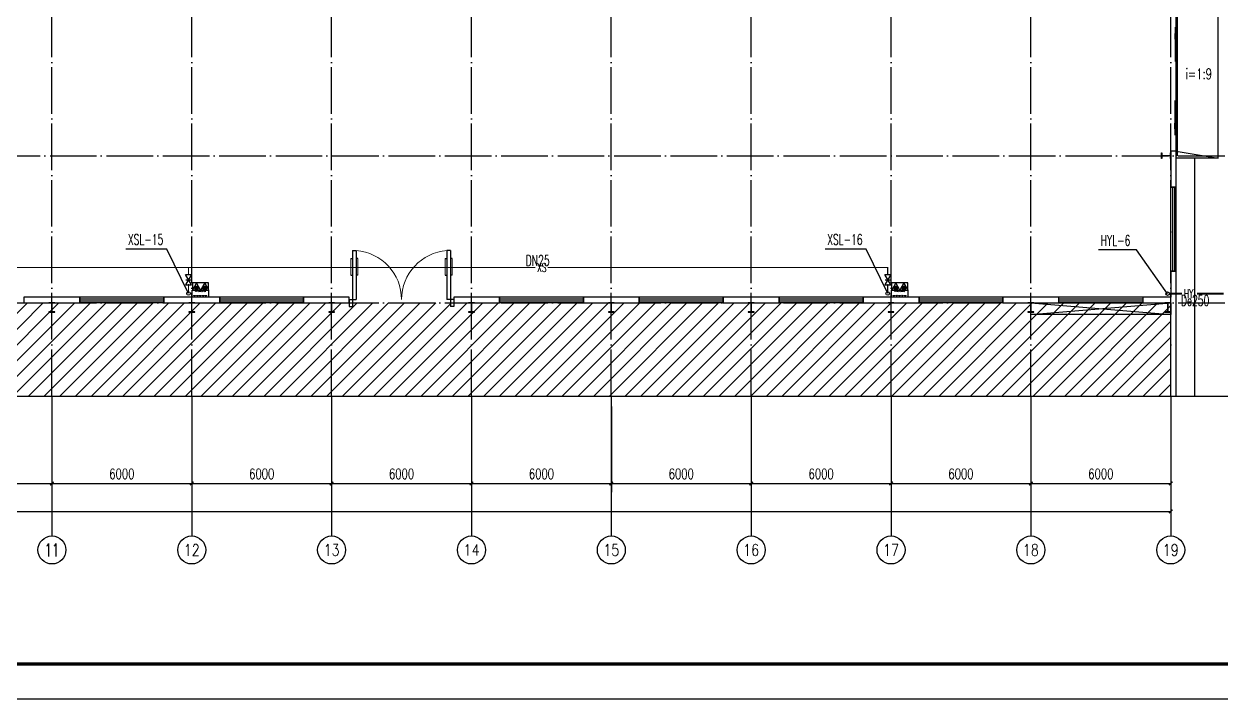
# Model space of a CAD drawing. Extents: x 1635833 to 4277885, y 16914845 to 35313750.
# Drawn here: x 2192724 to 2244082, y 17742386 to 17771325 of the extents above; entities that cross this region are included whole.
import ezdxf
from ezdxf.enums import TextEntityAlignment as Align

# ---------------------------------------------------------------- set-up
doc = ezdxf.new("R2010")
doc.units = 0
doc.header["$LTSCALE"] = 1000
doc.header["$MEASUREMENT"] = 0
doc.linetypes.add('DOTE', pattern=[2.42, 2, -0.2, 0.02, -0.2])
doc.layers.get('Defpoints').update_dxf_attribs({"color": 250})
for name, color, linetype in [('AXIS_TEXT', 7, 'Continuous'), ('AXIS_外部', 171, 'Continuous'), ('COLUMN', 2, 'Continuous'), ('DIM_SYMB', 165, 'Continuous'), ('DIM_消防', 3, 'Continuous'), ('DIM_雨水', 3, 'Continuous'), ('DOTE', 8, 'DOTE'), ('GROUND', 150, 'Continuous'), ('JZ__灭火器', 6, 'Continuous'), ('PIPE-消防', 1, 'Continuous'), ('PIPE-雨水', 4, 'Continuous'), ('PUB_TEXT', 7, 'Continuous'), ('TEXT_消防', 7, 'Continuous'), ('TEXT_雨水', 7, 'Continuous'), ('TK', 4, 'Continuous'), ('TWT_TEXT', 7, 'Continuous'), ('VALVE_消防', 7, 'Continuous'), ('VPIPE-消防', 1, 'Continuous'), ('VPIPE-雨水', 4, 'Continuous'), ('WALL-PARAPET', 6, 'Continuous'), ('WINDOW', 140, 'Continuous')]:
    doc.layers.add(name, color=color, linetype=linetype)
doc.styles.add('_TCH_AXIS', font='COMPLEX', dxfattribs={"bigfont": 'GBCBIG'})
doc.styles.add('_TCH_DIM', font='SIMPLEX', dxfattribs={"bigfont": 'GBCBIG'})
doc.styles.add('_TCH_DIM_T3', font='SIMPLEX', dxfattribs={"width": 0.705882, "bigfont": 'GBCBIG'})
doc.styles.add('_TWT_PIPEDN', font='SIMPLEX', dxfattribs={"width": 0.8, "height": 3, "bigfont": 'HZTXT'})
doc.styles.add('_TWT_PIPETEXT', font='COMPLEX', dxfattribs={"width": 0.8, "height": 2.5, "bigfont": 'HZTXT'})
doc.styles.add('_TWT_SERIAL', font='COMPLEX', dxfattribs={"width": 0.8, "height": 3, "bigfont": 'HZTXT'})
doc.styles.add('COMPLEX', font='COMPLEX')
doc.dimstyles.new('_TCH_ARCH&&150', dxfattribs={"dimtxt": 446.25, "dimasz": 150, "dimexe": 375, "dimexo": 450, "dimgap": 189.375, "dimtad": 1, "dimdec": 0, "dimzin": 0, "dimdsep": 46, "dimtxsty": '_TCH_DIM_T3', "dimblk": 'ARCHTICK', "dimcen": 0.09, "dimclrt": 7, "dimazin": 2, "dimtfac": 1, "dimtdec": 0, "dimtix": 1, "dimtmove": 2, "dimatfit": 3, "dimfxl": 0, "dimtolj": 1, "dimtzin": 0, "dimarcsym": 0})

# ---------------------------------------------------------------- blocks, each defined once
blk = doc.blocks.new('A$C3ACC4A1C')
at = {"layer": 'COLUMN'}
h = blk.add_hatch(color=256, dxfattribs=at)
h.paths.add_polyline_path([(125, 400), (0, 400), (0, 388), (120, 388), (120, 200), (125, 200)])
h.paths.add_polyline_path([(250, 400), (125, 400), (125, 200), (130, 200), (130, 388), (250, 388)])
h.paths.add_polyline_path([(250, 12), (130, 12), (130, 200), (125, 200), (125, 0), (250, 0)])
h.paths.add_polyline_path([(125, 200), (120, 200), (120, 12), (0, 12), (0, 0), (125, 0)])
blk.add_lwpolyline([(0, 0), (0, 12), (120, 12), (120, 388), (0, 388), (0, 400), (250, 400), (250, 388), (130, 388), (130, 12), (250, 12), (250, 0)], close=True, dxfattribs=at)
blk = doc.blocks.new('消防软管卷盘')
blk.add_lwpolyline([(4963954, 151899), (4963954, 150312), (4964641, 150312), (4964641, 151899)], close=True)
for points, const_width in [([(4964134, 151704), (4964482, 151704)], 1), ([(4964134, 151566), (4964482, 151566)], 1), ([(4964134, 151428), (4964482, 151428)], 1), ([(4964134, 151290), (4964482, 151290)], 1), ([(4964134, 151152), (4964482, 151152)], 1), ([(4964134, 151014), (4964482, 151014)], 0.1), ([(4964134, 150876), (4964482, 150876)], 1), ([(4964134, 150738), (4964482, 150738)], 1), ([(4964150, 150600), (4964499, 150600)], 1), ([(4964150, 150462), (4964499, 150462)], 1)]:
    blk.add_lwpolyline(points, dxfattribs=dict(const_width=const_width))
for centre, start, end in [((4964134, 151636), 90, 270), ((4964134, 151360), 90, 270), ((4964482, 151498), 270, 90), ((4964134, 151084), 90, 270), ((4964134, 150808), 90, 270), ((4964150, 150532), 90, 270), ((4964482, 151222), 270, 90), ((4964482, 150946), 270, 90), ((4964499, 150670), 270, 90)]:
    blk.add_arc(centre, 69, start, end)
blk = doc.blocks.new('手提式干粉灭火器')
h = blk.add_hatch()
h.set_pattern_fill('ANSI31', color=256, scale=225.365854, style=0)
h.set_pattern_definition([(45, (276289.086, 185586.136), (-19.9197154, 19.9197154), [])])
h.paths.add_polyline_path([(72, 158), (-72, 158), (-72, 19), (72, 19)])
for points in [[(0, 303), (-175, 0), (175, 0)], [(-72, 19), (72, 19), (72, 158), (-72, 158)]]:
    blk.add_lwpolyline(points, close=True)
blk = doc.blocks.new('92623')
blk.add_lwpolyline([(8910066, 83014), (8909273, 83014), (8909273, 82670), (8910066, 82670)], close=True)
at = {"xscale": -0.5, "yscale": 0.5, "zscale": 0.5, "rotation": 89.99999999998747}
blk.add_blockref('消防软管卷盘', (8985223, 2565334), dxfattribs=at)
at = {"layer": 'JZ__灭火器', "xscale": 1.141071624, "yscale": 1.141071624, "zscale": 1.141071624, "rotation": 180}
for p in [(8909466, 83014), (8909863, 83014)]:
    blk.add_blockref('手提式干粉灭火器', p, dxfattribs=at)
blk = doc.blocks.new('GeYuanFrame_88637502', base_point=(20.09, 4.53))
at = {"layer": 'TK'}
blk.add_lwpolyline([(20.09, 4.53), (20.09, 598.53), (1071.09, 598.53), (1071.09, 4.53)], close=True, dxfattribs=at)
at = {"layer": 'TK', "const_width": 1}
blk.add_lwpolyline([(45.09, 588.53), (1061.09, 588.53), (1061.09, 14.53), (45.09, 14.53)], close=True, dxfattribs=at)
blk = doc.blocks.new('_ArchTick')
at = {"color": 0, "linetype": 'ByBlock', "const_width": 0.4}
blk.add_lwpolyline([(-0.5, -0.5), (0.5, 0.5)], dxfattribs=at)
blk = doc.blocks.new('*D269')
at = {"layer": 'AXIS_外部', "color": 0, "lineweight": -2}
for p, q in [((2187924, 17754925), (2187924, 17751250)), ((2193924, 17754925), (2193924, 17751250)), ((2187924, 17751625), (2193924, 17751625))]:
    blk.add_line(p, q, dxfattribs=at)
at = {"layer": 'Defpoints', "color": 0}
for p in [(2187924, 17755375), (2193924, 17755375), (2193924, 17751625)]:
    blk.add_point(p, dxfattribs=at)
at = {"layer": 'AXIS_外部', "color": 0, "lineweight": -2, "xscale": 150, "yscale": 150, "zscale": 150, "rotation": 180}
blk.add_blockref('_ArchTick', (2187924, 17751625), dxfattribs=at)
at = {"layer": 'AXIS_外部', "color": 0, "lineweight": -2, "xscale": 150, "yscale": 150, "zscale": 150}
blk.add_blockref('_ArchTick', (2193924, 17751625), dxfattribs=at)
at = {"layer": 'AXIS_外部', "color": 7, "insert": (2190924, 17752038), "char_height": 446.2, "attachment_point": 5, "style": '_TCH_DIM_T3'}
blk.add_mtext('\\A1;6000', dxfattribs=at)
blk = doc.blocks.new('*D270')
at = {"layer": 'AXIS_外部', "color": 0, "lineweight": -2}
for p, q in [((2193924, 17754925), (2193924, 17751250)), ((2199924, 17754925), (2199924, 17751250)), ((2193924, 17751625), (2199924, 17751625))]:
    blk.add_line(p, q, dxfattribs=at)
at = {"layer": 'Defpoints', "color": 0}
for p in [(2193924, 17755375), (2199924, 17755375), (2199924, 17751625)]:
    blk.add_point(p, dxfattribs=at)
at = {"layer": 'AXIS_外部', "color": 0, "lineweight": -2, "xscale": 150, "yscale": 150, "zscale": 150, "rotation": 180}
blk.add_blockref('_ArchTick', (2193924, 17751625), dxfattribs=at)
at = {"layer": 'AXIS_外部', "color": 0, "lineweight": -2, "xscale": 150, "yscale": 150, "zscale": 150}
blk.add_blockref('_ArchTick', (2199924, 17751625), dxfattribs=at)
at = {"layer": 'AXIS_外部', "color": 7, "insert": (2196924, 17752038), "char_height": 446.2, "attachment_point": 5, "style": '_TCH_DIM_T3'}
blk.add_mtext('\\A1;6000', dxfattribs=at)
blk = doc.blocks.new('*D271')
at = {"layer": 'AXIS_外部', "color": 0, "lineweight": -2}
for p, q in [((2199924, 17754925), (2199924, 17751250)), ((2205924, 17754925), (2205924, 17751250)), ((2199924, 17751625), (2205924, 17751625))]:
    blk.add_line(p, q, dxfattribs=at)
at = {"layer": 'Defpoints', "color": 0}
for p in [(2199924, 17755375), (2205924, 17755375), (2205924, 17751625)]:
    blk.add_point(p, dxfattribs=at)
at = {"layer": 'AXIS_外部', "color": 0, "lineweight": -2, "xscale": 150, "yscale": 150, "zscale": 150, "rotation": 180}
blk.add_blockref('_ArchTick', (2199924, 17751625), dxfattribs=at)
at = {"layer": 'AXIS_外部', "color": 0, "lineweight": -2, "xscale": 150, "yscale": 150, "zscale": 150}
blk.add_blockref('_ArchTick', (2205924, 17751625), dxfattribs=at)
at = {"layer": 'AXIS_外部', "color": 7, "insert": (2202924, 17752038), "char_height": 446.2, "attachment_point": 5, "style": '_TCH_DIM_T3'}
blk.add_mtext('\\A1;6000', dxfattribs=at)
blk = doc.blocks.new('*D272')
at = {"layer": 'AXIS_外部', "color": 0, "lineweight": -2}
for p, q in [((2205924, 17754925), (2205924, 17751250)), ((2211924, 17754925), (2211924, 17751250)), ((2205924, 17751625), (2211924, 17751625))]:
    blk.add_line(p, q, dxfattribs=at)
at = {"layer": 'Defpoints', "color": 0}
for p in [(2205924, 17755375), (2211924, 17755375), (2211924, 17751625)]:
    blk.add_point(p, dxfattribs=at)
at = {"layer": 'AXIS_外部', "color": 0, "lineweight": -2, "xscale": 150, "yscale": 150, "zscale": 150, "rotation": 180}
blk.add_blockref('_ArchTick', (2205924, 17751625), dxfattribs=at)
at = {"layer": 'AXIS_外部', "color": 0, "lineweight": -2, "xscale": 150, "yscale": 150, "zscale": 150}
blk.add_blockref('_ArchTick', (2211924, 17751625), dxfattribs=at)
at = {"layer": 'AXIS_外部', "color": 7, "insert": (2208924, 17752038), "char_height": 446.2, "attachment_point": 5, "style": '_TCH_DIM_T3'}
blk.add_mtext('\\A1;6000', dxfattribs=at)
blk = doc.blocks.new('*D273')
at = {"layer": 'AXIS_外部', "color": 0, "lineweight": -2}
for p, q in [((2211924, 17754925), (2211924, 17751250)), ((2217924, 17754925), (2217924, 17751250)), ((2211924, 17751625), (2217924, 17751625))]:
    blk.add_line(p, q, dxfattribs=at)
at = {"layer": 'Defpoints', "color": 0}
for p in [(2211924, 17755375), (2217924, 17755375), (2217924, 17751625)]:
    blk.add_point(p, dxfattribs=at)
at = {"layer": 'AXIS_外部', "color": 0, "lineweight": -2, "xscale": 150, "yscale": 150, "zscale": 150, "rotation": 180}
blk.add_blockref('_ArchTick', (2211924, 17751625), dxfattribs=at)
at = {"layer": 'AXIS_外部', "color": 0, "lineweight": -2, "xscale": 150, "yscale": 150, "zscale": 150}
blk.add_blockref('_ArchTick', (2217924, 17751625), dxfattribs=at)
at = {"layer": 'AXIS_外部', "color": 7, "insert": (2214924, 17752038), "char_height": 446.2, "attachment_point": 5, "style": '_TCH_DIM_T3'}
blk.add_mtext('\\A1;6000', dxfattribs=at)
blk = doc.blocks.new('*D274')
at = {"layer": 'AXIS_外部', "color": 0, "lineweight": -2}
for p, q in [((2217924, 17754925), (2217924, 17751250)), ((2223924, 17754925), (2223924, 17751250)), ((2217924, 17751625), (2223924, 17751625))]:
    blk.add_line(p, q, dxfattribs=at)
at = {"layer": 'Defpoints', "color": 0}
for p in [(2217924, 17755375), (2223924, 17755375), (2223924, 17751625)]:
    blk.add_point(p, dxfattribs=at)
at = {"layer": 'AXIS_外部', "color": 0, "lineweight": -2, "xscale": 150, "yscale": 150, "zscale": 150, "rotation": 180}
blk.add_blockref('_ArchTick', (2217924, 17751625), dxfattribs=at)
at = {"layer": 'AXIS_外部', "color": 0, "lineweight": -2, "xscale": 150, "yscale": 150, "zscale": 150}
blk.add_blockref('_ArchTick', (2223924, 17751625), dxfattribs=at)
at = {"layer": 'AXIS_外部', "color": 7, "insert": (2220924, 17752038), "char_height": 446.2, "attachment_point": 5, "style": '_TCH_DIM_T3'}
blk.add_mtext('\\A1;6000', dxfattribs=at)
blk = doc.blocks.new('*D275')
at = {"layer": 'AXIS_外部', "color": 0, "lineweight": -2}
for p, q in [((2223924, 17754925), (2223924, 17751250)), ((2229924, 17754925), (2229924, 17751250)), ((2223924, 17751625), (2229924, 17751625))]:
    blk.add_line(p, q, dxfattribs=at)
at = {"layer": 'Defpoints', "color": 0}
for p in [(2223924, 17755375), (2229924, 17755375), (2229924, 17751625)]:
    blk.add_point(p, dxfattribs=at)
at = {"layer": 'AXIS_外部', "color": 0, "lineweight": -2, "xscale": 150, "yscale": 150, "zscale": 150, "rotation": 180}
blk.add_blockref('_ArchTick', (2223924, 17751625), dxfattribs=at)
at = {"layer": 'AXIS_外部', "color": 0, "lineweight": -2, "xscale": 150, "yscale": 150, "zscale": 150}
blk.add_blockref('_ArchTick', (2229924, 17751625), dxfattribs=at)
at = {"layer": 'AXIS_外部', "color": 7, "insert": (2226924, 17752038), "char_height": 446.2, "attachment_point": 5, "style": '_TCH_DIM_T3'}
blk.add_mtext('\\A1;6000', dxfattribs=at)
blk = doc.blocks.new('*D276')
at = {"layer": 'AXIS_外部', "color": 0, "lineweight": -2}
for p, q in [((2229924, 17754925), (2229924, 17751250)), ((2235924, 17754925), (2235924, 17751250)), ((2229924, 17751625), (2235924, 17751625))]:
    blk.add_line(p, q, dxfattribs=at)
at = {"layer": 'Defpoints', "color": 0}
for p in [(2229924, 17755375), (2235924, 17755375), (2235924, 17751625)]:
    blk.add_point(p, dxfattribs=at)
at = {"layer": 'AXIS_外部', "color": 0, "lineweight": -2, "xscale": 150, "yscale": 150, "zscale": 150, "rotation": 180}
blk.add_blockref('_ArchTick', (2229924, 17751625), dxfattribs=at)
at = {"layer": 'AXIS_外部', "color": 0, "lineweight": -2, "xscale": 150, "yscale": 150, "zscale": 150}
blk.add_blockref('_ArchTick', (2235924, 17751625), dxfattribs=at)
at = {"layer": 'AXIS_外部', "color": 7, "insert": (2232924, 17752038), "char_height": 446.2, "attachment_point": 5, "style": '_TCH_DIM_T3'}
blk.add_mtext('\\A1;6000', dxfattribs=at)
blk = doc.blocks.new('*D277')
at = {"layer": 'AXIS_外部', "color": 0, "lineweight": -2}
for p, q in [((2235924, 17754925), (2235924, 17751250)), ((2241924, 17754925), (2241924, 17751250)), ((2235924, 17751625), (2241924, 17751625))]:
    blk.add_line(p, q, dxfattribs=at)
at = {"layer": 'Defpoints', "color": 0}
for p in [(2235924, 17755375), (2241924, 17755375), (2241924, 17751625)]:
    blk.add_point(p, dxfattribs=at)
at = {"layer": 'AXIS_外部', "color": 0, "lineweight": -2, "xscale": 150, "yscale": 150, "zscale": 150, "rotation": 180}
blk.add_blockref('_ArchTick', (2235924, 17751625), dxfattribs=at)
at = {"layer": 'AXIS_外部', "color": 0, "lineweight": -2, "xscale": 150, "yscale": 150, "zscale": 150}
blk.add_blockref('_ArchTick', (2241924, 17751625), dxfattribs=at)
at = {"layer": 'AXIS_外部', "color": 7, "insert": (2238924, 17752038), "char_height": 446.2, "attachment_point": 5, "style": '_TCH_DIM_T3'}
blk.add_mtext('\\A1;6000', dxfattribs=at)
blk = doc.blocks.new('*D278')
at = {"layer": 'AXIS_外部', "color": 0, "lineweight": -2}
for p, q in [((2133924, 17754925), (2133924, 17750050)), ((2241924, 17754925), (2241924, 17750050)), ((2133924, 17750425), (2241924, 17750425))]:
    blk.add_line(p, q, dxfattribs=at)
at = {"layer": 'Defpoints', "color": 0}
for p in [(2133924, 17755375), (2241924, 17755375), (2241924, 17750425)]:
    blk.add_point(p, dxfattribs=at)
at = {"layer": 'AXIS_外部', "color": 0, "lineweight": -2, "xscale": 150, "yscale": 150, "zscale": 150, "rotation": 180}
blk.add_blockref('_ArchTick', (2133924, 17750425), dxfattribs=at)
at = {"layer": 'AXIS_外部', "color": 0, "lineweight": -2, "xscale": 150, "yscale": 150, "zscale": 150}
blk.add_blockref('_ArchTick', (2241924, 17750425), dxfattribs=at)
at = {"layer": 'AXIS_外部', "color": 7, "insert": (2187924, 17750838), "char_height": 446.2, "attachment_point": 5, "style": '_TCH_DIM_T3'}
blk.add_mtext('\\A1;108000', dxfattribs=at)
blk = doc.blocks.new('$DorLib2D$00000011')
for p, q in [((-0.467, 0.471), (-0.467, -0.062)), ((-0.467, 0.471), (-0.433, 0.471)), ((-0.433, 0.471), (-0.433, 0.004)), ((0.433, 0.471), (0.433, 0.004)), ((0.467, 0.471), (0.433, 0.471)), ((0.467, 0.471), (0.467, -0.062)), ((-0.483, 0.396), (-0.467, 0.396)), ((-0.417, 0.396), (-0.433, 0.396)), ((0.417, 0.396), (0.433, 0.396)), ((0.483, 0.396), (0.467, 0.396)), ((-0.483, 0.235), (-0.467, 0.235)), ((-0.417, 0.235), (-0.433, 0.235)), ((0.417, 0.235), (0.433, 0.235)), ((0.483, 0.235), (0.467, 0.235)), ((-0.5, 0.004), (-0.433, 0.004)), ((-0.5, 0.004), (-0.5, -0.062)), ((0.5, 0.004), (0.433, 0.004)), ((0.5, 0.004), (0.5, -0.062)), ((-0.5, -0.062), (-0.467, -0.062)), ((0.5, -0.062), (0.467, -0.062))]:
    blk.add_line(p, q)
at = {"lineweight": 13}
for p, q in [((-0.483, 0.396), (-0.483, 0.235)), ((-0.417, 0.396), (-0.417, 0.235)), ((0.417, 0.396), (0.417, 0.235)), ((0.483, 0.396), (0.483, 0.235))]:
    blk.add_line(p, q, dxfattribs=at)
for centre, start, end in [((-0.467, 0.004), 0, 85.904), ((0.467, 0.004), 94.096, 180)]:
    blk.add_arc(centre, 0.467, start, end, dxfattribs=at)
blk = doc.blocks.new('$WINLIB2D$00000001')
for p, q in [((-0.5, 0.5), (0.5, 0.5)), ((-0.5, 0.5), (-0.5, -0.5)), ((0.5, -0.5), (0.5, 0.5)), ((0.5, 0.167), (-0.5, 0.167)), ((0.5, -0.167), (-0.5, -0.167)), ((-0.5, -0.5), (0.5, -0.5))]:
    blk.add_line(p, q)
blk = doc.blocks.new('_AXISO')
blk.add_circle((0, 0), 0.5)
at = {"layer": 'AXIS_TEXT', "style": 'COMPLEX', "width": 1.041667}
blk.add_attdef('A', text='', height=0.56, dxfattribs=at).set_placement((-0.25, -0.28), (0.25, -0.28), align=Align.FIT)
blk = doc.blocks.new('$DorLib2D$00000130')
at = {"color": 0, "linetype": 'Continuous'}
for p, q in [((-0.5333, 0.6601), (-0.5333, 0.5127)), ((0, 0.6601), (-0.5333, 0.6601)), ((0, 0.5127), (0, 0.6601)), ((0.5333, 0.6601), (0, 0.6601)), ((0.5333, 0.6601), (0.5333, 0.5127)), ((0, 0.5127), (-0.5333, 0.5127)), ((0.5333, 0.5127), (0, 0.5127)), ((-0.3853, 0.2694), (-0.1396, 0.2694)), ((-0.3853, 0.2694), (-0.2999, 0.2144)), ((-0.2999, 0.2144), (-0.2999, 0.2694)), ((0.3853, 0.2694), (0.1396, 0.2694)), ((0.2999, 0.2144), (0.2999, 0.2694)), ((0.3853, 0.2694), (0.2999, 0.2144))]:
    blk.add_line(p, q, dxfattribs=at)
blk = doc.blocks.new('$VALVE$00000296')
for points in [[(-125, 72), (-125, -72), (125, 72), (125, -72), (-125, 72)], [(0, 60), (0, -64)]]:
    blk.add_lwpolyline(points)
for p in [(-125, 0), (125, 0)]:
    blk.add_point(p)

msp = doc.modelspace()

# ---------------------------------------------------------------- hatches: boundary and pattern name
h = msp.add_hatch()
h.set_pattern_fill('ANSI31', color=250, scale=300, style=0)
h.set_pattern_definition([(45, (53131.6, -1127427.83), (-336.759605, 336.759605), [])])
h.paths.add_polyline_path([(2241923.512, 17759375.393), (2133923.512, 17759375.393), (2133923.512, 17755375.393), (2187810.05, 17755375.393), (2187886.484, 17755585.393), (2187960.541, 17755165.393), (2188035.05, 17755375.393), (2241923.512, 17755375.393)])
h.paths.add_polyline_path([(2186716.34, 17756953.357), (2187472.416, 17756953.357), (2187472.416, 17758200.826), (2186716.34, 17758200.826)], flags=24)
h.paths.add_polyline_path([(2185342.986, 17756929.623), (2187144.505, 17756929.623), (2187144.505, 17758251.142), (2185342.986, 17758251.142)], flags=24)
h.paths.add_polyline_path([(2184334.568, 17756953.357), (2185771.15, 17756953.357), (2185771.15, 17758200.826), (2184334.568, 17758200.826)], flags=24)
h.paths.add_polyline_path([(2182956.467, 17756913.484), (2184767.479, 17756913.484), (2184767.479, 17758263.484), (2182956.467, 17758263.484)], flags=24)
at = {"layer": 'PIPE-消防', "linetype": 'Continuous'}
for points in [[(2229781.253, 17760886.828), (2229807.503, 17760886.828), (2229807.503, 17760913.078)], [(2229781.253, 17760886.828), (2229781.253, 17760913.078), (2229807.503, 17760913.078)]]:
    msp.add_hatch(color=256, dxfattribs=at).paths.add_polyline_path(points)

# ---------------------------------------------------------------- linework, layer by layer
at = {"color": 250}
for p, q in [((2235923.512, 17758875.393), (2241923.512, 17759375.393)), ((2235923.512, 17759375.393), (2241923.512, 17758875.393))]:
    msp.add_line(p, q, dxfattribs=at)
msp.add_lwpolyline([(2235923.512, 17759375.393), (2241923.512, 17759375.393), (2241923.512, 17758875.393), (2235923.512, 17758875.393)], close=True, dxfattribs=at)
at = {"layer": 'AXIS_外部'}
for p, q in [((2193923.512, 17755375.393), (2193923.512, 17749375.393)), ((2199923.512, 17755375.393), (2199923.512, 17749375.393)), ((2205923.512, 17755375.393), (2205923.512, 17749375.393)), ((2211923.512, 17755375.393), (2211923.512, 17749375.393)), ((2217923.512, 17755375.393), (2217923.512, 17749375.393)), ((2223923.512, 17755375.393), (2223923.512, 17749375.393)), ((2229923.512, 17755375.393), (2229923.512, 17749375.393)), ((2235923.512, 17755375.393), (2235923.512, 17749375.393)), ((2241923.512, 17755375.393), (2241923.512, 17749375.393))]:
    msp.add_line(p, q, dxfattribs=at)
at = {"layer": 'DIM_SYMB'}
msp.add_lwpolyline([(2242410.398, 17768806.126, 0, 0, 0), (2243423.219, 17768806.126, 120, 0, 0), (2243873.219, 17768806.126, 0, 0, 0)], format="xyseb", dxfattribs=at)
at = {"layer": 'DIM_SYMB', "color": 150}
msp.add_lwpolyline([(2130923.512, 17755375.393), (2187810.05, 17755375.393), (2187886.484, 17755585.393), (2187960.541, 17755165.393), (2188035.05, 17755375.393), (2244923.512, 17755375.393)], dxfattribs=at)
at = {"layer": 'DIM_消防'}
for p, q in [((2198852.44, 17761676.668), (2197093.38, 17761676.668)), ((2199781.253, 17759771.618), (2198852.44, 17761676.668)), ((2228852.44, 17761676.668), (2227093.38, 17761676.668)), ((2229781.253, 17759771.618), (2228852.44, 17761676.668))]:
    msp.add_line(p, q, dxfattribs=at)
at = {"layer": 'DIM_雨水'}
for p, q in [((2240456.647, 17761635.613), (2238829.872, 17761635.613)), ((2241790.839, 17759761.462), (2240456.647, 17761635.613))]:
    msp.add_line(p, q, dxfattribs=at)
at = {"layer": 'DOTE'}
for p, q in [((2193923.512, 17755375.393), (2193923.512, 17819375.393)), ((2199923.512, 17755375.393), (2199923.512, 17819375.393)), ((2205923.512, 17755375.393), (2205923.512, 17819375.393)), ((2211923.512, 17755375.393), (2211923.512, 17819375.393)), ((2217923.512, 17755375.393), (2217923.512, 17819375.393)), ((2223923.512, 17755375.393), (2223923.512, 17819375.393)), ((2229923.512, 17755375.393), (2229923.512, 17819375.393)), ((2235923.512, 17755375.393), (2235923.512, 17819375.393)), ((2241923.512, 17755375.393), (2241923.512, 17819375.393)), ((2130923.512, 17765675.393), (2244923.512, 17765675.393)), ((2130923.512, 17759375.393), (2244923.512, 17759375.393))]:
    msp.add_line(p, q, dxfattribs=at)
at = {"layer": 'GROUND', "color": 8}
for p, q in [((2242163.512, 17765575.393), (2242163.512, 17772175.393)), ((2243963.512, 17765575.393), (2243963.512, 17772175.393)), ((2242163.512, 17765875.393), (2243963.512, 17765575.393)), ((2242163.512, 17755375.393), (2242163.512, 17765575.393)), ((2243963.512, 17765575.393), (2242163.512, 17765575.393)), ((2242963.512, 17755375.393), (2242963.512, 17765575.393)), ((2133683.512, 17755375.393), (2242163.512, 17755375.393))]:
    msp.add_line(p, q, dxfattribs=at)
at = {"layer": 'PIPE-消防', "linetype": 'Continuous', "ltscale": 1.5, "const_width": 52.5}
for points in [[(2199781.253, 17760886.828), (2187861.116, 17760886.828)], [(2199781.253, 17760585.669), (2199781.253, 17760886.828)], [(2214658.05, 17760886.828), (2199781.253, 17760886.828)], [(2229781.253, 17760886.828), (2215196.622, 17760886.828)], [(2229781.253, 17760585.669), (2229781.253, 17760886.828)], [(2199781.253, 17759846.618), (2199781.253, 17760135.669)], [(2229781.253, 17759846.618), (2229781.253, 17760135.669)]]:
    msp.add_lwpolyline(points, dxfattribs=at)
at = {"layer": 'PIPE-雨水', "linetype": 'Continuous', "ltscale": 1.5, "const_width": 75}
for points in [[(2241865.839, 17759761.462), (2242410.568, 17759761.462)], [(2243051.997, 17759761.462), (2244201.392, 17759761.462)]]:
    msp.add_lwpolyline(points, dxfattribs=at)
at = {"layer": 'VPIPE-消防', "linetype": 'Continuous'}
for centre in [(2199781.253, 17759771.618), (2229781.253, 17759771.618)]:
    msp.add_circle(centre, 75, dxfattribs=at)
at = {"layer": 'VPIPE-雨水', "linetype": 'Continuous'}
msp.add_circle((2241790.839, 17759761.462), 75, dxfattribs=at)
at = {"layer": 'WALL-PARAPET'}
for p, q in [((2242163.512, 17765875.393), (2241923.512, 17765875.393)), ((2241923.512, 17765875.393), (2241923.512, 17764325.393)), ((2242163.512, 17764325.393), (2242163.512, 17765875.393)), ((2241923.512, 17764325.393), (2242163.512, 17764325.393)), ((2242163.512, 17760725.393), (2241923.512, 17760725.393)), ((2241923.512, 17760725.393), (2241923.512, 17759615.393)), ((2242163.512, 17759495.393), (2242163.512, 17760725.393)), ((2195123.512, 17759615.393), (2192723.512, 17759615.393)), ((2192723.512, 17759615.393), (2192723.512, 17759375.393)), ((2195123.512, 17759375.393), (2195123.512, 17759615.393)), ((2201123.512, 17759615.393), (2198723.512, 17759615.393)), ((2198723.512, 17759615.393), (2198723.512, 17759375.393)), ((2201123.512, 17759375.393), (2201123.512, 17759615.393)), ((2206673.512, 17759615.393), (2204723.512, 17759615.393)), ((2204723.512, 17759615.393), (2204723.512, 17759375.393)), ((2206673.512, 17759375.393), (2206673.512, 17759615.393)), ((2213123.512, 17759615.393), (2211173.512, 17759615.393)), ((2211173.512, 17759615.393), (2211173.512, 17759375.393)), ((2213123.512, 17759375.393), (2213123.512, 17759615.393)), ((2219123.512, 17759615.393), (2216723.512, 17759615.393)), ((2216723.512, 17759615.393), (2216723.512, 17759375.393)), ((2219123.512, 17759375.393), (2219123.512, 17759615.393)), ((2225123.512, 17759615.393), (2222723.512, 17759615.393)), ((2222723.512, 17759615.393), (2222723.512, 17759375.393)), ((2225123.512, 17759375.393), (2225123.512, 17759615.393)), ((2231123.512, 17759615.393), (2228723.512, 17759615.393)), ((2228723.512, 17759615.393), (2228723.512, 17759375.393)), ((2231123.512, 17759375.393), (2231123.512, 17759615.393)), ((2237123.512, 17759615.393), (2234723.512, 17759615.393)), ((2234723.512, 17759615.393), (2234723.512, 17759375.393)), ((2237123.512, 17759375.393), (2237123.512, 17759615.393)), ((2241923.512, 17759615.393), (2240723.512, 17759615.393)), ((2240723.512, 17759615.393), (2240723.512, 17759375.393)), ((2242163.512, 17755375.393), (2242163.512, 17759495.393)), ((2192723.512, 17759375.393), (2195123.512, 17759375.393)), ((2198723.512, 17759375.393), (2201123.512, 17759375.393)), ((2204723.512, 17759375.393), (2206673.512, 17759375.393)), ((2211173.512, 17759375.393), (2213123.512, 17759375.393)), ((2216723.512, 17759375.393), (2219123.512, 17759375.393)), ((2222723.512, 17759375.393), (2225123.512, 17759375.393)), ((2228723.512, 17759375.393), (2231123.512, 17759375.393)), ((2234723.512, 17759375.393), (2237123.512, 17759375.393)), ((2240723.512, 17759375.393), (2241923.512, 17759375.393)), ((2241923.512, 17755375.393), (2241923.512, 17759375.393)), ((2241923.512, 17755375.393), (2242163.512, 17755375.393))]:
    msp.add_line(p, q, dxfattribs=at)

# ---------------------------------------------------------------- block references
at = {"xscale": 150, "yscale": 150, "zscale": 150}
msp.add_blockref('GeYuanFrame_88637502', (2113223.512, 17742386.026), dxfattribs=at)
at = {"xscale": 0.882, "yscale": 0.882, "zscale": 0.882, "rotation": 180}
for p in [(10058626.321, 17833136.43), (10088626.321, 17833136.43)]:
    msp.add_blockref('92623', p, dxfattribs=at)
at = {"layer": 'AXIS_外部'}
ref = msp.add_blockref('_AXISO', (2193923.512, 17748775.393), dxfattribs=dict(at, xscale=1200, yscale=1200, zscale=1200))
ref.add_attrib('A', '11', dxfattribs={"layer": 'AXIS_TEXT', "height": 553.1439, "style": '_TCH_AXIS'}).set_placement((2193607.43, 17748498.821), (2194239.595, 17748498.821), align=Align.FIT)
ref = msp.add_blockref('_AXISO', (2199923.512, 17748775.393), dxfattribs=dict(at, xscale=1200, yscale=1200, zscale=1200))
ref.add_attrib('A', '12', dxfattribs={"layer": 'AXIS_TEXT', "height": 492.6682, "style": '_TCH_AXIS'}).set_placement((2199583.337, 17748529.059), (2200263.688, 17748529.059), align=Align.FIT)
ref = msp.add_blockref('_AXISO', (2205923.512, 17748775.393), dxfattribs=dict(at, xscale=1200, yscale=1200, zscale=1200))
ref.add_attrib('A', '13', dxfattribs={"layer": 'AXIS_TEXT', "height": 492.6682, "style": '_TCH_AXIS'}).set_placement((2205583.337, 17748529.059), (2206263.688, 17748529.059), align=Align.FIT)
ref = msp.add_blockref('_AXISO', (2211923.512, 17748775.393), dxfattribs=dict(at, xscale=1200, yscale=1200, zscale=1200))
ref.add_attrib('A', '14', dxfattribs={"layer": 'AXIS_TEXT', "height": 471.1124, "style": '_TCH_AXIS'}).set_placement((2211575.787, 17748539.837), (2212271.238, 17748539.837), align=Align.FIT)
ref = msp.add_blockref('_AXISO', (2217923.512, 17748775.393), dxfattribs=dict(at, xscale=1200, yscale=1200, zscale=1200))
ref.add_attrib('A', '15', dxfattribs={"layer": 'AXIS_TEXT', "height": 492.6682, "style": '_TCH_AXIS'}).set_placement((2217583.337, 17748529.059), (2218263.688, 17748529.059), align=Align.FIT)
ref = msp.add_blockref('_AXISO', (2223923.512, 17748775.393), dxfattribs=dict(at, xscale=1200, yscale=1200, zscale=1200))
ref.add_attrib('A', '16', dxfattribs={"layer": 'AXIS_TEXT', "height": 492.6682, "style": '_TCH_AXIS'}).set_placement((2223583.337, 17748529.059), (2224263.688, 17748529.059), align=Align.FIT)
ref = msp.add_blockref('_AXISO', (2229923.512, 17748775.393), dxfattribs=dict(at, xscale=1200, yscale=1200, zscale=1200))
ref.add_attrib('A', '17', dxfattribs={"layer": 'AXIS_TEXT', "height": 492.6682, "style": '_TCH_AXIS'}).set_placement((2229583.337, 17748529.059), (2230263.688, 17748529.059), align=Align.FIT)
ref = msp.add_blockref('_AXISO', (2235923.512, 17748775.393), dxfattribs=dict(at, xscale=1200, yscale=1200, zscale=1200))
ref.add_attrib('A', '18', dxfattribs={"layer": 'AXIS_TEXT', "height": 492.6682, "style": '_TCH_AXIS'}).set_placement((2235583.337, 17748529.059), (2236263.688, 17748529.059), align=Align.FIT)
ref = msp.add_blockref('_AXISO', (2241923.512, 17748775.393), dxfattribs=dict(at, xscale=1200, yscale=1200, zscale=1200))
ref.add_attrib('A', '19', dxfattribs={"layer": 'AXIS_TEXT', "height": 492.6682, "style": '_TCH_AXIS'}).set_placement((2241583.337, 17748529.059), (2242263.688, 17748529.059), align=Align.FIT)
at = {"layer": 'COLUMN', "rotation": 90.00000000000001}
msp.add_blockref('A$C3ACC4A1C', (2241923.512, 17765550.393), dxfattribs=at)
at = {"layer": 'COLUMN', "xscale": -1}
for p in [(2194048.513, 17758975.393), (2200048.513, 17758975.393), (2206048.513, 17758975.393), (2212048.513, 17758975.393), (2218048.513, 17758975.393), (2224048.513, 17758975.393), (2230048.513, 17758975.393), (2236048.513, 17758975.393), (2241923.513, 17758975.393)]:
    msp.add_blockref('A$C3ACC4A1C', p, dxfattribs=at)
at = {"layer": 'VALVE_消防', "xscale": 1.8, "yscale": 1.8, "zscale": 1.8, "rotation": 90}
for p in [(2199781.253, 17760360.669), (2229781.253, 17760360.669)]:
    msp.add_blockref('$VALVE$00000296', p, dxfattribs=at)
at = {"layer": 'WINDOW'}
for name, p, xscale, yscale, zscale, rotation in [('$DorLib2D$00000130', (2242043.512, 17768875.393), 6000, -240, 6000, 90), ('$WINLIB2D$00000001', (2242043.512, 17762525.393), 3600.000000003725, 240, 3600.000000003725, 90), ('$DorLib2D$00000011', (2208923.512, 17759495.393), 4500.000027132919, -4500.000027132919, 4500.000027132919, 180), ('$WINLIB2D$00000001', (2196923.512, 17759495.393), 3600.000000003725, 240, 3600.000000003725, 180), ('$WINLIB2D$00000001', (2202923.512, 17759495.393), 3600.000000003725, 240, 3600.000000003725, 180), ('$WINLIB2D$00000001', (2214923.512, 17759495.393), 3600.000000003725, 240, 3600.000000003725, 180), ('$WINLIB2D$00000001', (2220923.512, 17759495.393), 3600.000000003725, 240, 3600.000000003725, 180), ('$WINLIB2D$00000001', (2226923.512, 17759495.393), 3600.000000003725, 240, 3600.000000003725, 180), ('$WINLIB2D$00000001', (2232923.512, 17759495.393), 3600.000000003725, 240, 3600.000000003725, 180), ('$WINLIB2D$00000001', (2238923.512, 17759495.393), 3600.000000003725, -240, 3600.000000003725, 180)]:
    msp.add_blockref(name, p, dxfattribs=dict(at, xscale=xscale, yscale=yscale, zscale=zscale, rotation=rotation))

# ---------------------------------------------------------------- texts
at = {"layer": 'PUB_TEXT', "style": '_TCH_DIM', "width": 0.705882}
msp.add_text('i=1:9', height=446.25, dxfattribs=at).set_placement((2242556.809, 17768963.626))
at = {"layer": 'TEXT_消防', "linetype": 'Continuous', "style": '_TWT_PIPEDN', "width": 0.64}
msp.add_text('DN25', height=450, dxfattribs=at).set_placement((2214253.253, 17760961.828))
at = {"layer": 'TEXT_消防', "style": '_TWT_PIPETEXT', "width": 0.64}
msp.add_text('XS', height=375, dxfattribs=at).set_placement((2214733.05, 17760699.328))
at = {"layer": 'TEXT_雨水', "style": '_TWT_PIPETEXT', "width": 0.64}
msp.add_text('HY', height=375, dxfattribs=at).set_placement((2242485.568, 17759573.962))
at = {"layer": 'TEXT_雨水', "linetype": 'Continuous', "style": '_TWT_PIPEDN', "width": 0.64}
msp.add_text('De250', height=450, dxfattribs=at).set_placement((2242358.401, 17759242.776))
at = {"layer": 'TWT_TEXT', "style": '_TWT_SERIAL', "width": 0.64}
for s, p in [('XSL-15', (2197183.38, 17761856.668)), ('XSL-16', (2227183.38, 17761856.668)), ('HYL-6', (2238919.872, 17761815.613))]:
    msp.add_text(s, height=450, dxfattribs=at).set_placement(p)

# ---------------------------------------------------------------- dimensions: what is measured, and where the dimension line sits
at = {"layer": 'AXIS_外部'}
for p1, p2, distance, picture, middle in [((2133923.512, 17755375.393), (2241923.512, 17755375.393), -4950, '*D278', (2187923.512, 17750837.893)), ((2187923.512, 17755375.393), (2193923.512, 17755375.393), -3750, '*D269', (2190923.512, 17752037.893)), ((2193923.512, 17755375.393), (2199923.512, 17755375.393), -3750, '*D270', (2196923.512, 17752037.893)), ((2199923.512, 17755375.393), (2205923.512, 17755375.393), -3750, '*D271', (2202923.512, 17752037.893)), ((2205923.512, 17755375.393), (2211923.512, 17755375.393), -3750, '*D272', (2208923.512, 17752037.893)), ((2211923.512, 17755375.393), (2217923.512, 17755375.393), -3750, '*D273', (2214923.512, 17752037.893)), ((2217923.512, 17755375.393), (2223923.512, 17755375.393), -3750, '*D274', (2220923.512, 17752037.893)), ((2223923.512, 17755375.393), (2229923.512, 17755375.393), -3750, '*D275', (2226923.512, 17752037.893)), ((2229923.512, 17755375.393), (2235923.512, 17755375.393), -3750, '*D276', (2232923.512, 17752037.893)), ((2235923.512, 17755375.393), (2241923.512, 17755375.393), -3750, '*D277', (2238923.512, 17752037.893))]:
    dim = msp.add_aligned_dim(p1=p1, p2=p2, distance=distance, dimstyle='_TCH_ARCH&&150', dxfattribs=at)
    dim.commit()
    dim.dimension.update_dxf_attribs({"geometry": picture, "text_midpoint": middle})

doc.saveas('drawing.dxf')
